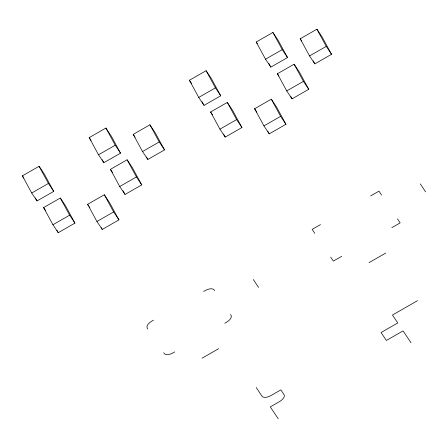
<?xml version="1.0" encoding="UTF-8"?>
<svg xmlns="http://www.w3.org/2000/svg" width="448" height="448" viewBox="0 0 448 448"><rect width="100%" height="100%" fill="white"/><g stroke="black" fill="none" stroke-linecap="round" stroke-linejoin="round"><path stroke-width="0.67" d="M22.4 175.846L39.099 166.286L44.402 174.216L53.726 191.386L37.022 200.945L31.724 193.01L22.4 175.846L23.918 178.108M89.202 137.609L105.902 128.05L111.205 135.985L120.523 153.149L103.824 162.708L98.521 154.778L89.202 137.609L91.095 140.442M189.403 80.259L206.108 70.7L211.406 78.63L220.73 95.799L204.03 105.358L198.727 97.423L189.403 80.259L191.677 83.658M256.206 42.022L272.91 32.463L278.208 40.398L287.532 57.562L270.833 67.122L265.53 59.192L256.206 42.022L257.342 43.725M133.207 134.361L149.906 124.802L155.21 132.737L164.528 149.901L147.829 159.46L142.526 151.525L133.207 134.361L135.1 137.194M300.21 38.774L316.915 29.215L322.213 37.15L331.537 54.314L314.838 63.874L309.534 55.938L300.21 38.774L301.728 41.037M31.724 193.01L48.423 183.45L53.726 191.386M98.521 154.778L115.226 145.219L120.523 153.149M198.727 97.423L215.426 87.864L220.73 95.799M265.53 59.192L282.229 49.633L287.532 57.562M43.607 207.581L60.306 198.022L65.61 205.957L74.934 223.121L58.229 232.68L52.931 224.745L43.607 207.581L45.5 210.414M110.41 169.344L127.109 159.785L132.412 167.72L141.73 184.89L125.031 194.449L119.728 186.514L110.41 169.344L112.683 172.743M210.61 111.994L227.315 102.435L232.613 110.37L241.937 127.534L225.238 137.094L219.934 129.158L210.61 111.994L212.509 114.828M277.413 73.758L294.118 64.198L299.415 72.134L308.739 89.303L292.04 98.857L286.737 90.927L277.413 73.758L278.93 76.026M142.526 151.525L159.23 141.966L164.528 149.901M309.534 55.938L326.234 46.379L331.537 54.314M87.612 204.327L104.311 194.774L109.614 202.703L118.938 219.873L102.234 229.432L96.936 221.497L87.612 204.327L88.368 205.464M254.615 108.741L271.32 99.187L276.618 107.117L285.942 124.286L269.242 133.846L263.939 125.91L254.615 108.741L256.889 112.146M52.931 224.745L69.63 215.186L74.934 223.121M119.728 186.514L136.433 176.954L141.73 184.89M219.934 129.158L236.634 119.599L241.937 127.534M286.737 90.927L303.436 81.368L308.739 89.303M96.936 221.497L113.635 211.938L118.938 219.873M263.939 125.91L280.638 116.351L285.942 124.286M153.485 320.186L151.816 321.138A7.706 3.802 -28.5 0 0 147.258 328.138L147.79 328.933M203.588 291.508L205.257 290.55A7.706 3.802 -28.5 0 1 214.06 289.901L214.592 290.696M320.494 224.599L312.144 229.376L314.793 233.346M370.597 195.922L378.946 191.145L381.595 195.11M174.692 351.921L173.023 352.878A7.706 3.802 -28.5 0 1 164.226 353.528L163.694 352.733M224.795 323.243L226.464 322.286A7.706 3.802 -28.5 0 0 231.028 315.291L230.496 314.496M341.701 256.334L333.351 261.111L330.697 257.146M391.804 227.657L400.154 222.88L397.499 218.91M201.998 358.232L218.697 348.673M369.006 262.646L385.706 253.086M417.514 300.686L392.465 315.028L397.768 322.958L381.063 332.517L386.366 340.452L403.066 330.893L411.023 342.793M420.297 183.926L425.6 191.862M253.294 279.513L258.597 287.448M278.253 418.785L270.301 406.885L279.485 401.626A7.706 3.802 -28.5 0 0 284.043 394.632L280.862 389.872L270.844 395.606A7.706 3.802 -28.5 0 1 262.041 396.256L256.211 387.526M89.13 206.595L89.886 207.732M316.915 29.215L326.234 46.379M313.169 60.81L314.838 63.874M294.118 64.198L303.436 81.368M272.91 32.463L282.229 49.633M290.707 96.41L292.04 98.857M268.834 63.442L270.833 67.122M271.32 99.187L280.638 116.351M267.91 131.393L269.242 133.846M227.315 102.435L236.634 119.599M206.108 70.7L215.426 87.864M223.569 134.03L225.238 137.094M202.031 101.679L204.03 105.358M149.906 124.802L159.23 141.966M146.496 157.007L147.829 159.46M127.109 159.785L136.433 176.954M105.902 128.05L115.226 145.219M123.038 190.77L125.031 194.449M102.161 159.645L103.824 162.708M104.311 194.774L113.635 211.938M101.237 227.59L102.234 229.432M60.306 198.022L69.63 215.186M39.099 166.286L48.423 183.45M56.902 230.227L58.229 232.68M35.358 197.882L37.022 200.945"/></g></svg>
